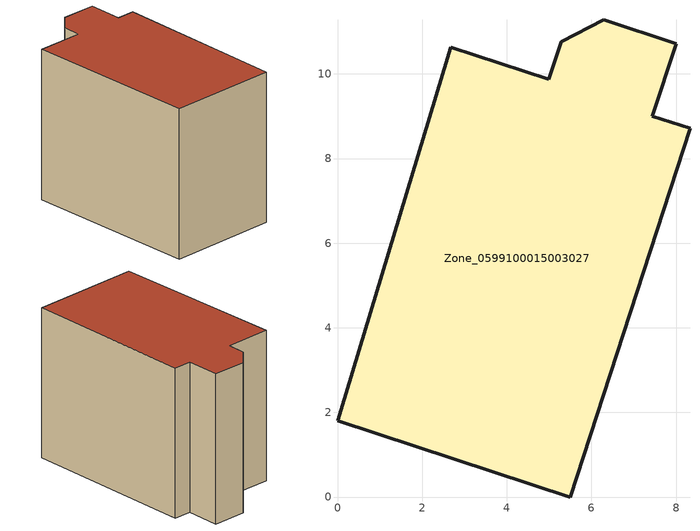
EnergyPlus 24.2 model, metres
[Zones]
Zone_0599100015003027
 floor ground (C_G): 5.28,10.76 6.29,11.28 8,10.71 7.44,9 8.33,8.71 5.5,0 0,1.8 2.68,10.63 4.99,9.88 z0.82
 wall outside (C_F): 7.44,9 8,10.71 6.29,11.28 5.28,10.76 4.99,9.88 2.68,10.63 0,1.8 5.5,0 8.33,8.71 7.44,9 z0.82:8.77
 roof outside (C_R): 5.5,0 8.33,8.71 7.44,9 8,10.71 6.29,11.28 5.28,10.76 4.99,9.88 2.68,10.63 0,1.8 z8.77
[BUILDING]
Pand.0599100015003027: North Axis=0; Terrain=City; Loads Convergence Tolerance Value=0.04; Temperature Convergence Tolerance Value=0.4; Solar Distribution=FullExterior; Maximum Number of Warmup Days=25; Minimum Number of Warmup Days=1
[Site:Location]
Rotterdam.The.Hague.AP_ZH_NLD Design_Conditions: Latitude=51.96; Longitude=4.45; Time Zone=1; Elevation=-4.5
[SITE:GROUNDTEMPERATURE:BUILDINGSURFACE]
18, 18, 18, 18, 18, 18, 18, 18, 18, 18, 18, 18
[MATERIAL] Thermal Absorptance=0.9; Solar Absorptance=0.7; Visible Absorptance=0.7
Name | Roughness | Thickness | Conductivity | Density | Specific Heat
G.TI.1965-1974 | MediumSmooth | 0.15 | 0.882353 | 540 | 1210
F.TI.1965-1974 | Rough | 0.3 | 0.697674 | 1920 | 840
R.TI.1965-1974 | MediumRough | 0.2 | 0.232558 | 1500 | 1000
[CONSTRUCTION]
C_G: G.TI.1965-1974
C_F: F.TI.1965-1974
C_R: R.TI.1965-1974
[ZONE]
Zone_0599100015003027: Type=1; Multiplier=1; Ceiling Height=Autocalculate; Volume=Autocalculate; Floor Area=autocalculate; Part of Total Floor Area=Yes
[ZONEINFILTRATION:DESIGNFLOWRATE]
Infil_Zone_0599100015003027: Zone or ZoneList or Space or SpaceList=Zone_0599100015003027; Schedule=AlwaysOn; Design Flow Rate Calculation Method=Flow/Area; Flow Rate per Floor Area=0.003; Constant Term Coefficient=1; Temperature Term Coefficient=0; Velocity Term Coefficient=0; Velocity Squared Term Coefficient=0
[HVACTEMPLATE:ZONE:IDEALLOADSAIRSYSTEM]
Zone_0599100015003027: Maximum Heating Supply Air Temperature=50; Minimum Cooling Supply Air Temperature=13; Maximum Heating Supply Air Humidity Ratio=0.0156; Minimum Cooling Supply Air Humidity Ratio=0.0077; Heating Limit=NoLimit; Cooling Limit=NoLimit; Dehumidification Control Type=ConstantSensibleHeatRatio; Cooling Sensible Heat Ratio=0.7; Dehumidification Setpoint=60; Humidification Control Type=None; Humidification Setpoint=30; Outdoor Air Method=None; Outdoor Air Flow Rate per Person=0.00944; Outdoor Air Flow Rate per Zone Floor Area=0; Outdoor Air Flow Rate per Zone=0; Demand Controlled Ventilation Type=None; Outdoor Air Economizer Type=NoEconomizer; Heat Recovery Type=None; Sensible Heat Recovery Effectiveness=0.7; Latent Heat Recovery Effectiveness=0.65
[ZONECONTROL:THERMOSTAT]
ThermostatControl_Zone_0599100015003027: Zone or ZoneList=Zone_0599100015003027; Control Type Schedule=DualSetpointControlType; Control 1=Thermostat_Zone_0599100015003027; Temperature Difference Between Cutout And Setpoint=0
[THERMOSTATSETPOINT:DUALSETPOINT]
Thermostat_Zone_0599100015003027: Heating Setpoint Temperature Schedule=HeatingSetpoint_Zone_0599100015003027; Cooling Setpoint Temperature Schedule=CoolingSetpoint_Zone_0599100015003027
[SCHEDULE:COMPACT]
HeatingSetpoint_Zone_0599100015003027: Through: 12/31, For: AllDays, Until: 24:00, 21
CoolingSetpoint_Zone_0599100015003027: Through: 12/31, For: AllDays, Until: 24:00, 24
DualSetpointControlType: Through: 12/31, For: AllDays, Until: 24:00, 4
AlwaysOn: Through: 12/31, For: AllDays, Until: 24:00, 1
